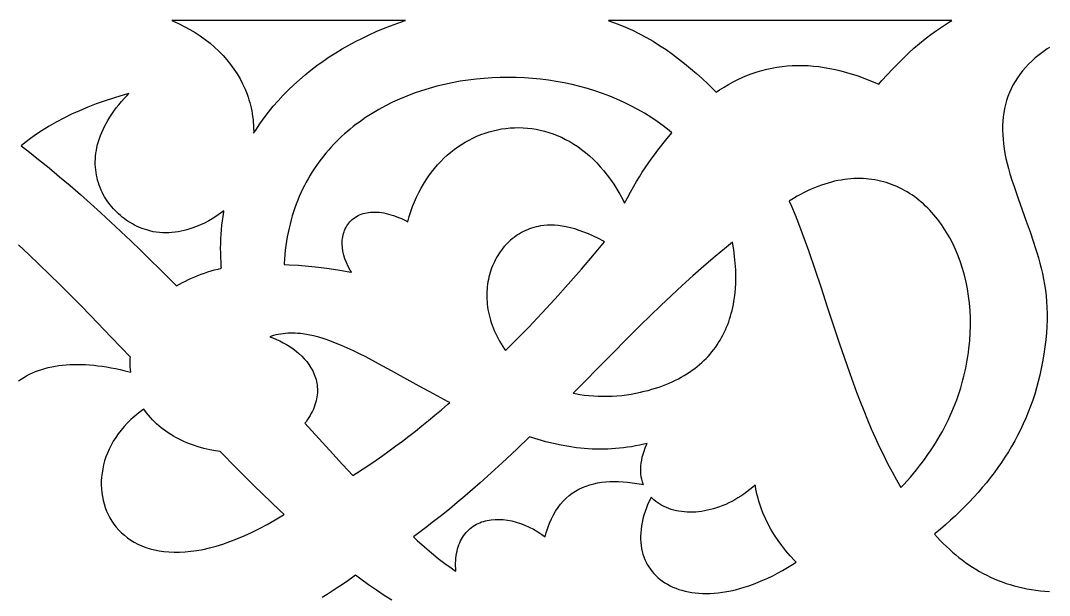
# Model space of a CAD drawing. Extents: x -340 to 340, y -265 to 265.
# Drawn here: x -220.9 to -170.92, y -183.1 to -155.2 of the extents above; entities that cross this region are included whole.
import ezdxf

# ---------------------------------------------------------------- set-up
doc = ezdxf.new("R2010")
doc.units = 0
doc.layers.add('LAYER_1', color=18, linetype='CONTINUOUS')

msp = doc.modelspace()

# ---------------------------------------------------------------- linework, layer by layer
at = {"layer": 'LAYER_1'}
for points in [[(-202.201, -155.202), (-213.548, -155.202), (-213.512, -155.216), (-213.226, -155.344), (-212.948, -155.481), (-212.679, -155.627), (-212.419, -155.783), (-212.168, -155.948), (-211.927, -156.121), (-211.696, -156.302), (-211.475, -156.492), (-211.264, -156.69), (-211.065, -156.895), (-210.876, -157.107), (-210.699, -157.327), (-210.534, -157.554), (-210.381, -157.787), (-210.24, -158.026), (-210.111, -158.272), (-209.996, -158.523), (-209.895, -158.778), (-209.848, -158.91), (-209.806, -159.041), (-209.767, -159.174), (-209.731, -159.308), (-209.699, -159.443), (-209.671, -159.579), (-209.646, -159.716), (-209.625, -159.855), (-209.608, -159.994), (-209.594, -160.134), (-209.584, -160.275), (-209.578, -160.417), (-209.576, -160.56), (-209.577, -160.672), (-209.479, -160.514), (-209.278, -160.216), (-209.068, -159.924), (-208.849, -159.639), (-208.621, -159.36), (-208.384, -159.089), (-208.139, -158.824), (-207.885, -158.567), (-207.624, -158.316), (-207.354, -158.073), (-207.078, -157.837), (-206.794, -157.608), (-206.503, -157.387), (-206.206, -157.173), (-205.902, -156.966), (-205.592, -156.767), (-205.277, -156.576), (-204.955, -156.392), (-204.628, -156.216), (-204.296, -156.048), (-203.96, -155.887), (-203.618, -155.735), (-203.272, -155.59), (-202.922, -155.454), (-202.568, -155.325), (-202.211, -155.205)], [(-192.34, -155.202), (-192.32, -155.209), (-192.091, -155.29), (-191.863, -155.375), (-191.512, -155.518), (-191.167, -155.673), (-190.829, -155.839), (-190.497, -156.017), (-190.172, -156.205), (-189.854, -156.403), (-189.542, -156.61), (-189.235, -156.826), (-188.935, -157.05), (-188.641, -157.282), (-188.352, -157.521), (-188.069, -157.766), (-187.791, -158.017), (-187.519, -158.273), (-187.251, -158.534), (-187.107, -158.679), (-186.943, -158.568), (-186.722, -158.428), (-186.499, -158.297), (-186.274, -158.174), (-186.047, -158.06), (-185.818, -157.955), (-185.587, -157.858), (-185.353, -157.77), (-185.118, -157.69), (-184.88, -157.62), (-184.64, -157.558), (-184.398, -157.505), (-184.154, -157.462), (-183.907, -157.427), (-183.659, -157.401), (-183.408, -157.384), (-183.154, -157.376), (-182.899, -157.377), (-182.641, -157.388), (-182.381, -157.407), (-182.118, -157.435), (-181.853, -157.473), (-181.586, -157.519), (-181.316, -157.575), (-181.044, -157.64), (-180.77, -157.714), (-180.493, -157.797), (-180.213, -157.889), (-179.93, -157.99), (-179.645, -158.101), (-179.358, -158.22), (-179.204, -158.288), (-179.052, -158.114), (-178.799, -157.833), (-178.544, -157.56), (-178.286, -157.295), (-178.025, -157.037), (-177.761, -156.788), (-177.495, -156.547), (-177.225, -156.315), (-176.952, -156.093), (-176.676, -155.879), (-176.396, -155.676), (-176.112, -155.483), (-175.825, -155.301), (-175.657, -155.202)], [(-204.822, -167.411), (-204.886, -167.314), (-204.987, -167.131), (-205.074, -166.948), (-205.145, -166.764), (-205.201, -166.581), (-205.241, -166.398), (-205.266, -166.218), (-205.276, -166.043), (-205.275, -165.954), (-205.27, -165.868), (-205.262, -165.783), (-205.249, -165.699), (-205.232, -165.617), (-205.212, -165.537), (-205.187, -165.458), (-205.159, -165.381), (-205.126, -165.306), (-205.089, -165.233), (-205.049, -165.162), (-205.004, -165.095), (-204.955, -165.029), (-204.902, -164.967), (-204.846, -164.908), (-204.785, -164.852), (-204.721, -164.8), (-204.653, -164.752), (-204.582, -164.707), (-204.507, -164.666), (-204.429, -164.629), (-204.347, -164.597), (-204.263, -164.569), (-204.175, -164.545), (-204.084, -164.525), (-203.991, -164.511), (-203.895, -164.5), (-203.796, -164.495), (-203.694, -164.494), (-203.589, -164.498), (-203.482, -164.506), (-203.373, -164.52), (-203.26, -164.538), (-203.145, -164.562), (-203.028, -164.59), (-202.908, -164.624), (-202.785, -164.663), (-202.66, -164.707), (-202.532, -164.756), (-202.402, -164.811), (-202.269, -164.872), (-202.133, -164.938), (-202.086, -164.963), (-202.017, -164.711), (-201.939, -164.467), (-201.855, -164.228), (-201.763, -163.996), (-201.664, -163.77), (-201.558, -163.551), (-201.445, -163.339), (-201.326, -163.133), (-201.201, -162.933), (-201.07, -162.741), (-200.933, -162.556), (-200.791, -162.377), (-200.643, -162.206), (-200.49, -162.042), (-200.333, -161.885), (-200.17, -161.736), (-200.003, -161.594), (-199.832, -161.459), (-199.657, -161.332), (-199.478, -161.213), (-199.296, -161.102), (-199.11, -160.998), (-198.921, -160.902), (-198.729, -160.815), (-198.534, -160.735), (-198.337, -160.664), (-198.138, -160.6), (-197.936, -160.546), (-197.733, -160.499), (-197.528, -160.461), (-197.322, -160.432), (-197.115, -160.411), (-196.906, -160.399), (-196.697, -160.396), (-196.488, -160.402), (-196.278, -160.417), (-196.069, -160.44), (-195.859, -160.473), (-195.651, -160.515), (-195.442, -160.567), (-195.235, -160.627), (-195.029, -160.698), (-194.825, -160.777), (-194.622, -160.866), (-194.421, -160.965), (-194.222, -161.073), (-194.026, -161.191), (-193.832, -161.318), (-193.641, -161.456), (-193.453, -161.603), (-193.268, -161.76), (-193.087, -161.927), (-192.909, -162.104), (-192.735, -162.291), (-192.566, -162.488), (-192.4, -162.695), (-192.24, -162.912), (-192.084, -163.14), (-191.933, -163.378), (-191.787, -163.626), (-191.647, -163.884), (-191.556, -164.065), (-191.416, -163.799), (-191.265, -163.521), (-191.12, -163.262), (-190.978, -163.018), (-190.839, -162.787), (-190.699, -162.565), (-190.558, -162.349), (-190.413, -162.137), (-190.262, -161.925), (-190.104, -161.71), (-189.936, -161.49), (-189.565, -161.02), (-189.256, -160.641), (-189.388, -160.532), (-189.53, -160.419), (-189.674, -160.308), (-189.972, -160.093), (-190.277, -159.888), (-190.591, -159.693), (-190.914, -159.509), (-191.244, -159.334), (-191.581, -159.17), (-191.926, -159.016), (-192.276, -158.872), (-192.633, -158.739), (-192.995, -158.616), (-193.362, -158.504), (-193.734, -158.402), (-194.11, -158.31), (-194.489, -158.229), (-194.872, -158.158), (-195.257, -158.098), (-195.645, -158.049), (-196.034, -158.01), (-196.425, -157.982), (-196.817, -157.965), (-197.209, -157.959), (-197.601, -157.963), (-197.993, -157.978), (-198.384, -158.004), (-198.773, -158.041), (-199.161, -158.089), (-199.546, -158.147), (-199.928, -158.217), (-200.307, -158.297), (-200.683, -158.389), (-201.054, -158.491), (-201.421, -158.604), (-201.783, -158.729), (-202.139, -158.864), (-202.49, -159.011), (-202.833, -159.168), (-203.171, -159.337), (-203.5, -159.517), (-203.823, -159.708), (-203.98, -159.807), (-204.136, -159.91), (-204.29, -160.015), (-204.442, -160.123), (-204.591, -160.234), (-204.738, -160.347), (-204.883, -160.464), (-205.025, -160.583), (-205.165, -160.705), (-205.302, -160.83), (-205.436, -160.957), (-205.568, -161.088), (-205.698, -161.221), (-205.824, -161.357), (-205.948, -161.496), (-206.069, -161.638), (-206.187, -161.782), (-206.302, -161.929), (-206.414, -162.08), (-206.523, -162.233), (-206.629, -162.389), (-206.732, -162.548), (-206.832, -162.709), (-206.928, -162.874), (-207.021, -163.041), (-207.111, -163.212), (-207.197, -163.385), (-207.28, -163.561), (-207.359, -163.74), (-207.434, -163.922), (-207.506, -164.107), (-207.575, -164.295), (-207.639, -164.486), (-207.7, -164.68), (-207.757, -164.877), (-207.81, -165.076), (-207.859, -165.279), (-207.904, -165.485), (-207.945, -165.694), (-207.981, -165.906), (-208.014, -166.121), (-208.042, -166.339), (-208.066, -166.559), (-208.085, -166.784), (-208.1, -167.011), (-208.102, -167.04), (-207.857, -167.048), (-207.392, -167.075), (-206.913, -167.114), (-206.419, -167.166), (-205.911, -167.232), (-205.388, -167.311), (-204.851, -167.405)], [(-220.477, -160.969), (-220.774, -161.196), (-220.868, -161.273), (-220.546, -161.523), (-220.028, -161.935), (-219.515, -162.353), (-219.005, -162.777), (-218.499, -163.208), (-217.997, -163.643), (-217.499, -164.084), (-217.005, -164.529), (-216.515, -164.978), (-216.03, -165.43), (-215.548, -165.886), (-215.071, -166.344), (-214.599, -166.804), (-214.13, -167.266), (-213.666, -167.729), (-213.32, -168.079), (-213.18, -167.996), (-213.036, -167.917), (-212.89, -167.84), (-212.742, -167.767), (-212.591, -167.697), (-212.437, -167.631), (-212.281, -167.567), (-212.124, -167.507), (-211.964, -167.451), (-211.802, -167.397), (-211.639, -167.347), (-211.474, -167.3), (-211.306, -167.257), (-211.144, -167.219), (-211.148, -167.161), (-211.163, -166.929), (-211.173, -166.698), (-211.179, -166.469), (-211.18, -166.242), (-211.176, -166.017), (-211.168, -165.793), (-211.156, -165.572), (-211.139, -165.352), (-211.118, -165.133), (-211.093, -164.917), (-211.064, -164.702), (-211.03, -164.489), (-211.02, -164.434), (-211.089, -164.487), (-211.296, -164.634), (-211.519, -164.777), (-211.755, -164.914), (-212.003, -165.042), (-212.133, -165.103), (-212.265, -165.16), (-212.399, -165.214), (-212.536, -165.265), (-212.675, -165.312), (-212.816, -165.354), (-212.959, -165.392), (-213.104, -165.425), (-213.25, -165.453), (-213.398, -165.475), (-213.548, -165.491), (-213.698, -165.501), (-213.85, -165.505), (-214.002, -165.501), (-214.155, -165.49), (-214.308, -165.472), (-214.461, -165.445), (-214.614, -165.411), (-214.725, -165.38), (-214.834, -165.346), (-214.943, -165.309), (-215.05, -165.267), (-215.157, -165.222), (-215.262, -165.174), (-215.367, -165.122), (-215.469, -165.066), (-215.571, -165.007), (-215.67, -164.945), (-215.768, -164.88), (-215.864, -164.811), (-215.958, -164.739), (-216.049, -164.664), (-216.139, -164.585), (-216.226, -164.504), (-216.311, -164.42), (-216.392, -164.333), (-216.472, -164.242), (-216.548, -164.149), (-216.621, -164.054), (-216.691, -163.955), (-216.758, -163.854), (-216.821, -163.75), (-216.881, -163.643), (-216.937, -163.534), (-216.989, -163.423), (-217.037, -163.309), (-217.081, -163.193), (-217.121, -163.074), (-217.157, -162.953), (-217.187, -162.831), (-217.214, -162.706), (-217.235, -162.579), (-217.252, -162.45), (-217.263, -162.319), (-217.269, -162.187), (-217.27, -162.053), (-217.266, -161.917), (-217.256, -161.78), (-217.24, -161.641), (-217.218, -161.501), (-217.191, -161.36), (-217.157, -161.217), (-217.118, -161.074), (-217.072, -160.929), (-217.02, -160.783), (-216.961, -160.637), (-216.896, -160.489), (-216.824, -160.341), (-216.746, -160.192), (-216.661, -160.043), (-216.568, -159.893), (-216.469, -159.742), (-216.363, -159.591), (-216.249, -159.439), (-216.128, -159.287), (-215.999, -159.135), (-215.863, -158.982), (-215.719, -158.829), (-215.637, -158.746), (-215.872, -158.808), (-216.338, -158.944), (-216.787, -159.089), (-217.221, -159.242), (-217.639, -159.404), (-218.042, -159.573), (-218.431, -159.75), (-218.805, -159.935), (-219.166, -160.128), (-219.513, -160.328), (-219.847, -160.534), (-220.168, -160.748)], [(-178.984, -176.282), (-178.776, -176.693), (-178.562, -177.097), (-178.342, -177.492), (-178.128, -177.855), (-177.992, -177.714), (-177.829, -177.536), (-177.671, -177.358), (-177.517, -177.178), (-177.368, -176.997), (-177.223, -176.815), (-177.082, -176.632), (-176.946, -176.448), (-176.815, -176.263), (-176.688, -176.077), (-176.565, -175.89), (-176.447, -175.702), (-176.333, -175.514), (-176.223, -175.325), (-176.117, -175.136), (-176.016, -174.946), (-175.919, -174.755), (-175.826, -174.564), (-175.737, -174.373), (-175.652, -174.181), (-175.571, -173.989), (-175.494, -173.797), (-175.421, -173.605), (-175.353, -173.412), (-175.288, -173.22), (-175.226, -173.027), (-175.169, -172.835), (-175.116, -172.643), (-175.066, -172.451), (-175.02, -172.26), (-174.978, -172.068), (-174.94, -171.877), (-174.905, -171.687), (-174.874, -171.497), (-174.846, -171.307), (-174.823, -171.119), (-174.785, -170.743), (-174.762, -170.37), (-174.752, -170.001), (-174.756, -169.636), (-174.773, -169.276), (-174.803, -168.921), (-174.845, -168.571), (-174.9, -168.227), (-174.967, -167.89), (-175.046, -167.559), (-175.137, -167.236), (-175.239, -166.921), (-175.352, -166.614), (-175.476, -166.316), (-175.611, -166.027), (-175.756, -165.746), (-175.832, -165.611), (-175.91, -165.478), (-175.991, -165.348), (-176.075, -165.22), (-176.161, -165.095), (-176.249, -164.972), (-176.34, -164.853), (-176.433, -164.736), (-176.528, -164.623), (-176.625, -164.512), (-176.724, -164.405), (-176.826, -164.301), (-176.929, -164.2), (-177.035, -164.102), (-177.143, -164.008), (-177.253, -163.917), (-177.364, -163.829), (-177.478, -163.745), (-177.594, -163.664), (-177.711, -163.587), (-177.83, -163.513), (-177.952, -163.443), (-178.075, -163.377), (-178.199, -163.315), (-178.326, -163.256), (-178.454, -163.202), (-178.584, -163.151), (-178.715, -163.104), (-178.849, -163.061), (-178.983, -163.022), (-179.12, -162.988), (-179.258, -162.957), (-179.398, -162.931), (-179.539, -162.909), (-179.682, -162.892), (-179.826, -162.878), (-179.972, -162.87), (-180.119, -162.865), (-180.268, -162.866), (-180.418, -162.871), (-180.57, -162.88), (-180.723, -162.895), (-180.877, -162.914), (-181.033, -162.938), (-181.19, -162.967), (-181.349, -163.002), (-181.509, -163.041), (-181.67, -163.085), (-181.832, -163.135), (-181.996, -163.19), (-182.161, -163.25), (-182.327, -163.316), (-182.494, -163.388), (-182.662, -163.465), (-182.832, -163.547), (-183.002, -163.635), (-183.174, -163.729), (-183.346, -163.829), (-183.519, -163.935), (-183.554, -163.957), (-183.446, -164.211), (-183.276, -164.629), (-183.109, -165.053), (-182.946, -165.484), (-182.785, -165.92), (-182.627, -166.361), (-182.316, -167.257), (-182.01, -168.166), (-181.706, -169.086), (-181.401, -170.011), (-181.092, -170.937), (-180.776, -171.861), (-180.614, -172.32), (-180.45, -172.776), (-180.282, -173.23), (-180.11, -173.681), (-179.934, -174.127), (-179.755, -174.569), (-179.57, -175.006), (-179.38, -175.438), (-179.185, -175.863)], [(-198.227, -168.114), (-198.238, -168.234), (-198.246, -168.354), (-198.249, -168.475), (-198.249, -168.597), (-198.246, -168.721), (-198.238, -168.845), (-198.227, -168.97), (-198.212, -169.095), (-198.192, -169.222), (-198.169, -169.349), (-198.141, -169.476), (-198.11, -169.604), (-198.074, -169.732), (-198.034, -169.86), (-197.989, -169.989), (-197.94, -170.117), (-197.887, -170.246), (-197.829, -170.375), (-197.767, -170.504), (-197.7, -170.632), (-197.629, -170.76), (-197.552, -170.888), (-197.471, -171.016), (-197.385, -171.143), (-197.334, -171.214), (-196.851, -170.732), (-196.208, -170.072), (-195.569, -169.396), (-194.931, -168.703), (-194.293, -167.992), (-193.656, -167.263), (-193.017, -166.515), (-192.531, -165.932), (-192.578, -165.906), (-192.829, -165.777), (-193.072, -165.66), (-193.309, -165.555), (-193.539, -165.463), (-193.762, -165.382), (-193.978, -165.312), (-194.188, -165.254), (-194.391, -165.207), (-194.588, -165.171), (-194.778, -165.145), (-194.962, -165.13), (-195.14, -165.124), (-195.312, -165.128), (-195.478, -165.142), (-195.64, -165.165), (-195.749, -165.186), (-195.858, -165.212), (-195.965, -165.241), (-196.07, -165.274), (-196.174, -165.31), (-196.275, -165.351), (-196.374, -165.394), (-196.472, -165.441), (-196.567, -165.492), (-196.66, -165.546), (-196.751, -165.603), (-196.84, -165.663), (-196.927, -165.727), (-197.012, -165.793), (-197.094, -165.862), (-197.174, -165.935), (-197.251, -166.01), (-197.326, -166.088), (-197.398, -166.168), (-197.468, -166.251), (-197.535, -166.337), (-197.6, -166.425), (-197.662, -166.516), (-197.721, -166.609), (-197.777, -166.704), (-197.831, -166.802), (-197.881, -166.901), (-197.928, -167.003), (-197.973, -167.106), (-198.014, -167.212), (-198.052, -167.319), (-198.087, -167.428), (-198.119, -167.539), (-198.147, -167.651), (-198.172, -167.765), (-198.194, -167.88), (-198.212, -167.997)], [(-191.298, -170.498), (-192.294, -171.501), (-194.046, -173.281), (-193.953, -173.301), (-193.733, -173.34), (-193.512, -173.373), (-193.288, -173.398), (-193.063, -173.417), (-192.837, -173.429), (-192.61, -173.434), (-192.382, -173.433), (-192.154, -173.425), (-191.926, -173.41), (-191.697, -173.388), (-191.469, -173.36), (-191.241, -173.326), (-191.015, -173.285), (-190.788, -173.238), (-190.599, -173.193), (-190.413, -173.145), (-190.232, -173.094), (-190.055, -173.04), (-189.883, -172.983), (-189.715, -172.924), (-189.552, -172.861), (-189.393, -172.795), (-189.238, -172.727), (-189.087, -172.655), (-188.941, -172.581), (-188.799, -172.505), (-188.661, -172.426), (-188.527, -172.344), (-188.397, -172.259), (-188.271, -172.172), (-188.149, -172.083), (-188.031, -171.991), (-187.917, -171.897), (-187.807, -171.8), (-187.701, -171.701), (-187.599, -171.599), (-187.5, -171.496), (-187.405, -171.39), (-187.314, -171.282), (-187.226, -171.171), (-187.143, -171.059), (-187.062, -170.944), (-186.986, -170.827), (-186.912, -170.708), (-186.843, -170.587), (-186.777, -170.464), (-186.714, -170.339), (-186.655, -170.212), (-186.599, -170.083), (-186.546, -169.952), (-186.497, -169.82), (-186.451, -169.685), (-186.409, -169.548), (-186.37, -169.41), (-186.334, -169.27), (-186.301, -169.128), (-186.272, -168.984), (-186.246, -168.84), (-186.203, -168.543), (-186.173, -168.241), (-186.156, -167.933), (-186.151, -167.619), (-186.158, -167.3), (-186.177, -166.976), (-186.208, -166.647), (-186.251, -166.314), (-186.306, -165.976), (-186.309, -165.957), (-186.612, -166.199), (-187.162, -166.654), (-187.702, -167.116), (-188.233, -167.584), (-188.758, -168.057), (-189.275, -168.536), (-189.787, -169.02), (-190.294, -169.509), (-190.797, -170.002)], [(-208.492, -170.459), (-208.605, -170.489), (-208.716, -170.524), (-208.789, -170.549), (-208.64, -170.604), (-208.47, -170.673), (-208.302, -170.75), (-208.137, -170.834), (-207.975, -170.925), (-207.817, -171.023), (-207.664, -171.128), (-207.517, -171.24), (-207.376, -171.358), (-207.241, -171.483), (-207.115, -171.614), (-206.997, -171.752), (-206.889, -171.897), (-206.791, -172.048), (-206.705, -172.205), (-206.631, -172.369), (-206.571, -172.536), (-206.545, -172.625), (-206.524, -172.713), (-206.507, -172.803), (-206.493, -172.894), (-206.484, -172.986), (-206.479, -173.079), (-206.478, -173.173), (-206.481, -173.268), (-206.489, -173.364), (-206.502, -173.461), (-206.519, -173.559), (-206.541, -173.657), (-206.568, -173.756), (-206.599, -173.856), (-206.636, -173.956), (-206.677, -174.057), (-206.723, -174.158), (-206.775, -174.259), (-206.832, -174.361), (-206.893, -174.464), (-206.961, -174.567), (-207.033, -174.67), (-207.086, -174.74), (-205.886, -176.055), (-205.254, -176.74), (-204.753, -177.279), (-204.575, -177.165), (-204.257, -176.957), (-203.939, -176.744), (-203.621, -176.526), (-203.304, -176.304), (-202.987, -176.076), (-202.67, -175.844), (-202.353, -175.607), (-202.037, -175.366), (-201.72, -175.12), (-201.404, -174.869), (-201.088, -174.613), (-200.772, -174.353), (-200.457, -174.088), (-200.141, -173.819), (-200.046, -173.736), (-200.123, -173.696), (-200.841, -173.319), (-201.541, -172.939), (-202.877, -172.2), (-203.515, -171.852), (-204.134, -171.526), (-204.435, -171.374), (-204.732, -171.23), (-205.024, -171.094), (-205.312, -170.968), (-205.594, -170.852), (-205.871, -170.747), (-206.144, -170.653), (-206.411, -170.571), (-206.674, -170.503), (-206.932, -170.447), (-207.186, -170.406), (-207.309, -170.391), (-207.433, -170.38), (-207.555, -170.373), (-207.676, -170.369), (-207.796, -170.369), (-207.914, -170.374), (-208.032, -170.382), (-208.148, -170.395), (-208.264, -170.412), (-208.378, -170.433)], [(-213.094, -175.568), (-213.224, -175.504), (-213.352, -175.436), (-213.479, -175.365), (-213.603, -175.291), (-213.724, -175.213), (-213.843, -175.131), (-213.96, -175.047), (-214.073, -174.958), (-214.184, -174.867), (-214.291, -174.771), (-214.395, -174.672), (-214.496, -174.57), (-214.594, -174.464), (-214.687, -174.355), (-214.777, -174.242), (-214.863, -174.126), (-214.908, -174.059), (-214.958, -174.092), (-215.162, -174.242), (-215.355, -174.398), (-215.536, -174.56), (-215.707, -174.726), (-215.866, -174.896), (-216.014, -175.071), (-216.152, -175.25), (-216.279, -175.432), (-216.395, -175.617), (-216.5, -175.805), (-216.595, -175.995), (-216.679, -176.186), (-216.752, -176.379), (-216.816, -176.573), (-216.869, -176.768), (-216.911, -176.962), (-216.944, -177.157), (-216.966, -177.351), (-216.978, -177.544), (-216.98, -177.736), (-216.973, -177.925), (-216.955, -178.113), (-216.928, -178.298), (-216.89, -178.48), (-216.844, -178.659), (-216.787, -178.834), (-216.721, -179.004), (-216.646, -179.171), (-216.561, -179.332), (-216.467, -179.489), (-216.363, -179.64), (-216.25, -179.785), (-216.128, -179.923), (-215.997, -180.056), (-215.856, -180.181), (-215.706, -180.299), (-215.547, -180.409), (-215.379, -180.511), (-215.201, -180.605), (-215.014, -180.69), (-214.817, -180.765), (-214.611, -180.831), (-214.396, -180.887), (-214.171, -180.932), (-213.936, -180.967), (-213.692, -180.99), (-213.439, -181), (-213.176, -180.999), (-212.904, -180.985), (-212.623, -180.957), (-212.332, -180.916), (-212.031, -180.861), (-211.722, -180.791), (-211.403, -180.705), (-211.075, -180.605), (-210.739, -180.488), (-210.393, -180.355), (-210.038, -180.204), (-209.674, -180.037), (-209.301, -179.852), (-208.92, -179.649), (-208.53, -179.427), (-208.122, -179.18), (-208.097, -179.167), (-208.306, -178.972), (-208.726, -178.573), (-209.147, -178.168), (-209.569, -177.756), (-210.413, -176.915), (-211.21, -176.105), (-211.425, -176.076), (-211.712, -176.025), (-211.997, -175.96), (-212.278, -175.882), (-212.555, -175.791), (-212.693, -175.74), (-212.828, -175.686), (-212.962, -175.629)], [(-190.643, -177.717), (-190.653, -177.692), (-190.69, -177.577), (-190.721, -177.458), (-190.744, -177.335), (-190.76, -177.209), (-190.768, -177.08), (-190.769, -176.947), (-190.762, -176.812), (-190.747, -176.674), (-190.725, -176.532), (-190.694, -176.389), (-190.655, -176.242), (-190.609, -176.093), (-190.553, -175.941), (-190.49, -175.787), (-190.46, -175.722), (-190.621, -175.761), (-190.82, -175.805), (-191.018, -175.845), (-191.215, -175.879), (-191.411, -175.91), (-191.606, -175.936), (-191.8, -175.957), (-191.993, -175.975), (-192.185, -175.988), (-192.377, -175.997), (-192.568, -176.002), (-192.758, -176.003), (-192.948, -176), (-193.137, -175.993), (-193.325, -175.983), (-193.513, -175.969), (-193.701, -175.951), (-193.889, -175.929), (-194.262, -175.876), (-194.634, -175.81), (-195.006, -175.73), (-195.378, -175.639), (-195.75, -175.535), (-196.12, -175.422), (-196.178, -175.404), (-196.791, -175.995), (-197.498, -176.66), (-197.856, -176.99), (-198.216, -177.316), (-198.579, -177.641), (-198.945, -177.962), (-199.315, -178.28), (-199.688, -178.594), (-200.065, -178.905), (-200.446, -179.213), (-200.832, -179.516), (-201.221, -179.815), (-201.615, -180.11), (-201.816, -180.256), (-201.633, -180.425), (-201.283, -180.738), (-200.943, -181.029), (-200.613, -181.298), (-200.295, -181.543), (-199.986, -181.764), (-199.838, -181.865), (-199.754, -181.919), (-199.762, -181.784), (-199.766, -181.654), (-199.765, -181.528), (-199.76, -181.405), (-199.751, -181.285), (-199.737, -181.169), (-199.719, -181.056), (-199.697, -180.947), (-199.67, -180.841), (-199.64, -180.739), (-199.605, -180.64), (-199.567, -180.544), (-199.525, -180.452), (-199.479, -180.364), (-199.429, -180.28), (-199.376, -180.199), (-199.319, -180.122), (-199.259, -180.049), (-199.195, -179.979), (-199.129, -179.914), (-199.059, -179.853), (-198.986, -179.795), (-198.911, -179.742), (-198.833, -179.692), (-198.753, -179.647), (-198.671, -179.605), (-198.586, -179.568), (-198.5, -179.534), (-198.411, -179.505), (-198.321, -179.479), (-198.229, -179.458), (-198.136, -179.44), (-198.039, -179.425), (-197.848, -179.408), (-197.65, -179.406), (-197.449, -179.418), (-197.244, -179.444), (-197.037, -179.484), (-196.828, -179.538), (-196.618, -179.606), (-196.407, -179.687), (-196.197, -179.781), (-195.987, -179.889), (-195.778, -180.009), (-195.572, -180.143), (-195.42, -180.253), (-195.365, -180.053), (-195.289, -179.817), (-195.205, -179.595), (-195.113, -179.385), (-195.012, -179.187), (-194.904, -179.001), (-194.788, -178.827), (-194.664, -178.666), (-194.533, -178.516), (-194.394, -178.378), (-194.248, -178.251), (-194.096, -178.136), (-193.937, -178.033), (-193.772, -177.941), (-193.601, -177.86), (-193.425, -177.789), (-193.243, -177.729), (-193.057, -177.679), (-192.866, -177.639), (-192.67, -177.608), (-192.471, -177.586), (-192.267, -177.573), (-192.059, -177.569), (-191.847, -177.572), (-191.632, -177.583), (-191.413, -177.602), (-191.19, -177.628), (-190.964, -177.66), (-190.735, -177.699)], [(-190.263, -178.327), (-190.334, -178.471), (-190.418, -178.659), (-190.493, -178.844), (-190.559, -179.026), (-190.616, -179.206), (-190.664, -179.382), (-190.704, -179.556), (-190.735, -179.726), (-190.758, -179.893), (-190.773, -180.056), (-190.78, -180.216), (-190.779, -180.372), (-190.771, -180.524), (-190.756, -180.673), (-190.733, -180.818), (-190.703, -180.959), (-190.666, -181.096), (-190.622, -181.228), (-190.571, -181.357), (-190.514, -181.482), (-190.451, -181.602), (-190.381, -181.718), (-190.304, -181.83), (-190.222, -181.937), (-190.133, -182.04), (-190.039, -182.138), (-189.938, -182.232), (-189.831, -182.321), (-189.719, -182.405), (-189.601, -182.485), (-189.477, -182.559), (-189.348, -182.628), (-189.213, -182.692), (-189.072, -182.75), (-188.927, -182.802), (-188.776, -182.849), (-188.62, -182.89), (-188.458, -182.925), (-188.292, -182.954), (-188.121, -182.976), (-187.946, -182.992), (-187.765, -183.001), (-187.581, -183.004), (-187.392, -182.999), (-187.198, -182.988), (-187.001, -182.969), (-186.8, -182.944), (-186.595, -182.91), (-186.386, -182.869), (-186.173, -182.821), (-185.958, -182.764), (-185.738, -182.7), (-185.516, -182.627), (-185.291, -182.547), (-185.062, -182.458), (-184.831, -182.36), (-184.597, -182.254), (-184.361, -182.139), (-184.122, -182.015), (-183.881, -181.882), (-183.638, -181.74), (-183.393, -181.589), (-183.221, -181.477), (-183.282, -181.416), (-183.505, -181.176), (-183.715, -180.931), (-183.914, -180.682), (-184.099, -180.428), (-184.272, -180.17), (-184.432, -179.907), (-184.579, -179.64), (-184.712, -179.368), (-184.832, -179.092), (-184.938, -178.812), (-184.986, -178.668), (-185.031, -178.525), (-185.072, -178.381), (-185.109, -178.235), (-185.143, -178.088), (-185.173, -177.94), (-185.2, -177.791), (-185.208, -177.74), (-185.329, -177.847), (-185.47, -177.964), (-185.613, -178.074), (-185.758, -178.179), (-185.903, -178.277), (-186.049, -178.369), (-186.196, -178.455), (-186.344, -178.535), (-186.492, -178.61), (-186.641, -178.678), (-186.789, -178.741), (-186.938, -178.797), (-187.086, -178.848), (-187.234, -178.894), (-187.381, -178.933), (-187.527, -178.967), (-187.673, -178.996), (-187.817, -179.019), (-187.961, -179.037), (-188.102, -179.049), (-188.243, -179.056), (-188.381, -179.057), (-188.518, -179.053), (-188.652, -179.044), (-188.784, -179.03), (-188.914, -179.011), (-189.041, -178.986), (-189.165, -178.956), (-189.286, -178.921), (-189.405, -178.882), (-189.519, -178.836), (-189.631, -178.786), (-189.738, -178.731), (-189.842, -178.671), (-189.941, -178.606), (-190.036, -178.536), (-190.127, -178.461), (-190.212, -178.381)]]:
    msp.add_lwpolyline(points, close=True, dxfattribs=at)
for points in [[(-170.915, -156.502), (-171.024, -156.573), (-171.227, -156.715), (-171.42, -156.86), (-171.602, -157.01), (-171.773, -157.163), (-171.933, -157.319), (-172.084, -157.479), (-172.224, -157.643), (-172.354, -157.81), (-172.474, -157.98), (-172.584, -158.154), (-172.685, -158.331), (-172.776, -158.512), (-172.858, -158.696), (-172.931, -158.884), (-172.995, -159.075), (-173.049, -159.27), (-173.095, -159.469), (-173.132, -159.671), (-173.16, -159.877), (-173.179, -160.087), (-173.19, -160.3), (-173.192, -160.517), (-173.185, -160.738), (-173.17, -160.962), (-173.147, -161.19), (-173.115, -161.421), (-173.075, -161.656), (-173.027, -161.895), (-172.97, -162.137), (-172.905, -162.382), (-172.833, -162.632), (-172.734, -162.946), (-172.635, -163.251), (-172.436, -163.837), (-172.044, -164.929), (-171.858, -165.448), (-171.682, -165.956), (-171.6, -166.208), (-171.521, -166.461), (-171.446, -166.713), (-171.376, -166.967), (-171.311, -167.223), (-171.252, -167.481), (-171.199, -167.743), (-171.152, -168.008), (-171.113, -168.279), (-171.08, -168.555), (-171.056, -168.837), (-171.039, -169.126), (-171.031, -169.422), (-171.032, -169.726), (-171.042, -170.039), (-171.062, -170.362), (-171.092, -170.695), (-171.132, -171.039), (-171.184, -171.395), (-171.246, -171.763), (-171.309, -172.084), (-171.379, -172.401), (-171.456, -172.714), (-171.54, -173.021), (-171.631, -173.325), (-171.729, -173.624), (-171.834, -173.919), (-171.946, -174.209), (-172.064, -174.496), (-172.189, -174.778), (-172.321, -175.056), (-172.459, -175.33), (-172.603, -175.6), (-172.754, -175.867), (-172.911, -176.13), (-173.074, -176.388), (-173.244, -176.644), (-173.419, -176.895), (-173.6, -177.144), (-173.787, -177.389), (-173.98, -177.63), (-174.179, -177.868), (-174.383, -178.103), (-174.593, -178.335), (-174.808, -178.564), (-175.028, -178.79), (-175.254, -179.013), (-175.486, -179.233), (-175.722, -179.45), (-175.963, -179.665), (-176.21, -179.877), (-176.461, -180.086), (-176.503, -180.121), (-176.499, -180.126), (-176.359, -180.28), (-176.216, -180.43), (-176.071, -180.577), (-175.923, -180.72), (-175.773, -180.86), (-175.621, -180.995), (-175.466, -181.126), (-175.309, -181.254), (-175.15, -181.377), (-174.987, -181.496), (-174.823, -181.611), (-174.655, -181.721), (-174.485, -181.828), (-174.312, -181.929), (-174.136, -182.026), (-173.958, -182.119), (-173.777, -182.207), (-173.592, -182.29), (-173.405, -182.369), (-173.215, -182.443), (-173.021, -182.511), (-172.825, -182.575), (-172.625, -182.634), (-172.422, -182.687), (-172.215, -182.736), (-172.006, -182.779), (-171.792, -182.816), (-171.576, -182.848), (-171.355, -182.875), (-171.131, -182.896), (-170.915, -182.911)], [(-221.003, -172.688), (-220.876, -172.6), (-220.745, -172.518), (-220.609, -172.44), (-220.47, -172.368), (-220.327, -172.301), (-220.18, -172.238), (-220.029, -172.181), (-219.875, -172.129), (-219.717, -172.082), (-219.555, -172.04), (-219.389, -172.003), (-219.22, -171.972), (-219.048, -171.945), (-218.872, -171.923), (-218.693, -171.906), (-218.51, -171.894), (-218.324, -171.887), (-218.135, -171.885), (-217.943, -171.888), (-217.747, -171.896), (-217.548, -171.909), (-217.346, -171.927), (-217.14, -171.95), (-216.932, -171.978), (-216.72, -172.01), (-216.505, -172.048), (-216.288, -172.09), (-216.067, -172.138), (-215.842, -172.191), (-215.547, -172.269), (-215.56, -172.139), (-215.569, -171.998), (-215.573, -171.857), (-215.573, -171.719), (-215.569, -171.582), (-215.566, -171.538), (-216.499, -170.56), (-217.495, -169.528), (-217.994, -169.019), (-218.493, -168.514), (-218.992, -168.014), (-219.492, -167.521), (-219.992, -167.035), (-220.493, -166.557), (-220.994, -166.087)], [(-202.867, -183.335), (-203.241, -183.094), (-203.616, -182.843), (-203.99, -182.581), (-204.365, -182.31), (-204.621, -182.119), (-204.756, -182.217), (-205.009, -182.397), (-205.262, -182.57), (-205.512, -182.737), (-205.76, -182.897), (-206.007, -183.051), (-206.252, -183.199)]]:
    msp.add_lwpolyline(points, dxfattribs=at)

doc.saveas('drawing.dxf')
